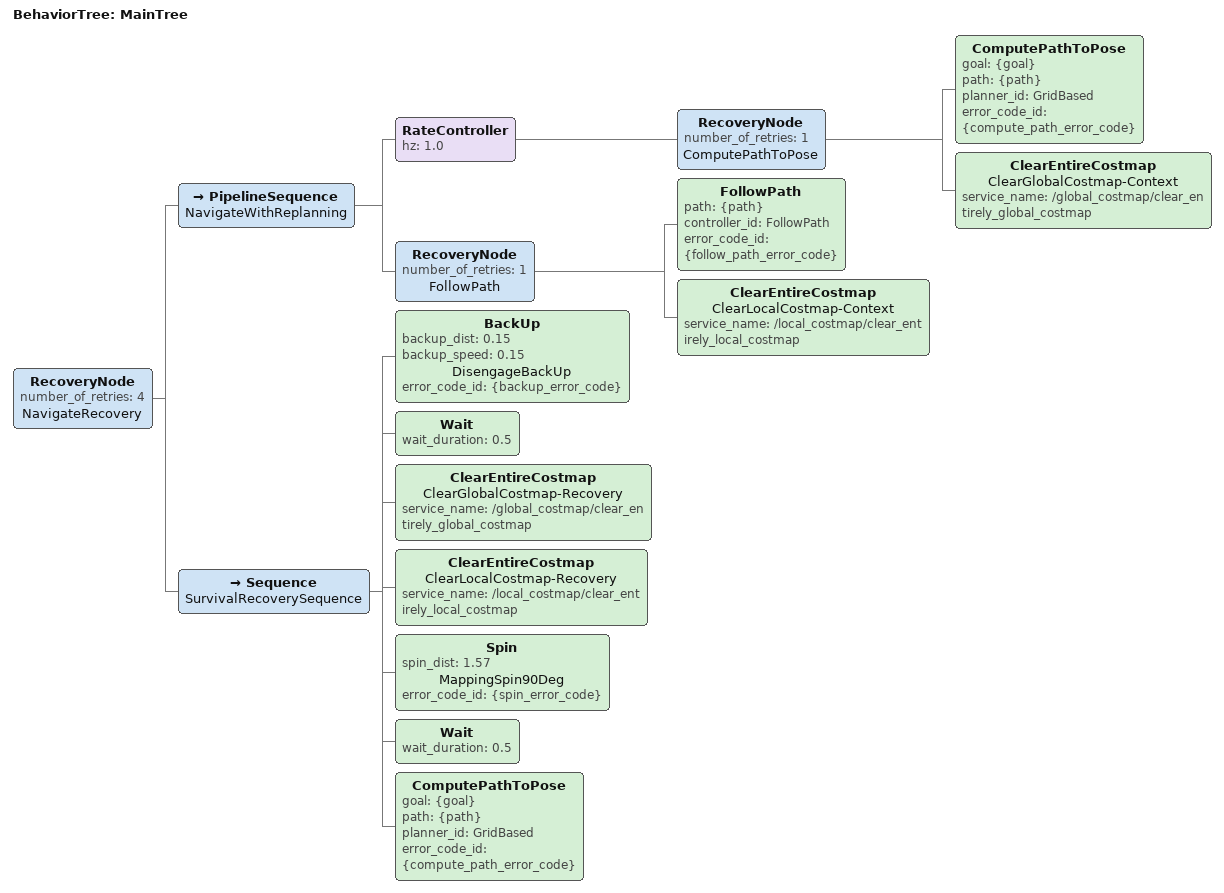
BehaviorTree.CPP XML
<root BTCPP_format="4" main_tree_to_execute="MainTree">
  <BehaviorTree ID="MainTree">
    <RecoveryNode number_of_retries="4" name="NavigateRecovery">

      <!-- Esecuzione Standard: Ripianifica a 1.0Hz e Segui Path -->
      <PipelineSequence name="NavigateWithReplanning">
        <RateController hz="1.0">
          <RecoveryNode number_of_retries="1" name="ComputePathToPose">
            <ComputePathToPose goal="{goal}" path="{path}" planner_id="GridBased" error_code_id="{compute_path_error_code}"/>
            <ClearEntireCostmap name="ClearGlobalCostmap-Context" service_name="/global_costmap/clear_entirely_global_costmap"/>
          </RecoveryNode>
        </RateController>

        <RecoveryNode number_of_retries="1" name="FollowPath">
          <FollowPath path="{path}" controller_id="FollowPath" error_code_id="{follow_path_error_code}"/>
          <ClearEntireCostmap name="ClearLocalCostmap-Context" service_name="/local_costmap/clear_entirely_local_costmap"/>
        </RecoveryNode>
      </PipelineSequence>

      <!-- Sequenza di Sblocco Sopravvivenza (In caso di timeout / ostacolo invisibile) -->
      <Sequence name="SurvivalRecoverySequence">
        <!-- 1. Indietreggia alla cieca per sbloccarsi -->
        <BackUp backup_dist="0.15" backup_speed="0.15" name="DisengageBackUp" error_code_id="{backup_error_code}"/>

        <Wait wait_duration="0.5"/>

        <!-- 2. Pulisci la memoria locale e globale -->
        <ClearEntireCostmap name="ClearGlobalCostmap-Recovery" service_name="/global_costmap/clear_entirely_global_costmap"/>
        <ClearEntireCostmap name="ClearLocalCostmap-Recovery" service_name="/local_costmap/clear_entirely_local_costmap"/>

        <!-- 3. Ruota sul posto di 90 gradi per aggiornare l'odometria visiva e mappare -->
        <!-- 90 gradi = 1.57 radianti -->
        <Spin spin_dist="1.57" name="MappingSpin90Deg" error_code_id="{spin_error_code}"/>

        <Wait wait_duration="0.5"/>

        <!-- 4. Ricalcola un percorso fresco dallo spazio appena scoperto -->
        <ComputePathToPose goal="{goal}" path="{path}" planner_id="GridBased" error_code_id="{compute_path_error_code}"/>
      </Sequence>

    </RecoveryNode>
  </BehaviorTree>
</root>
